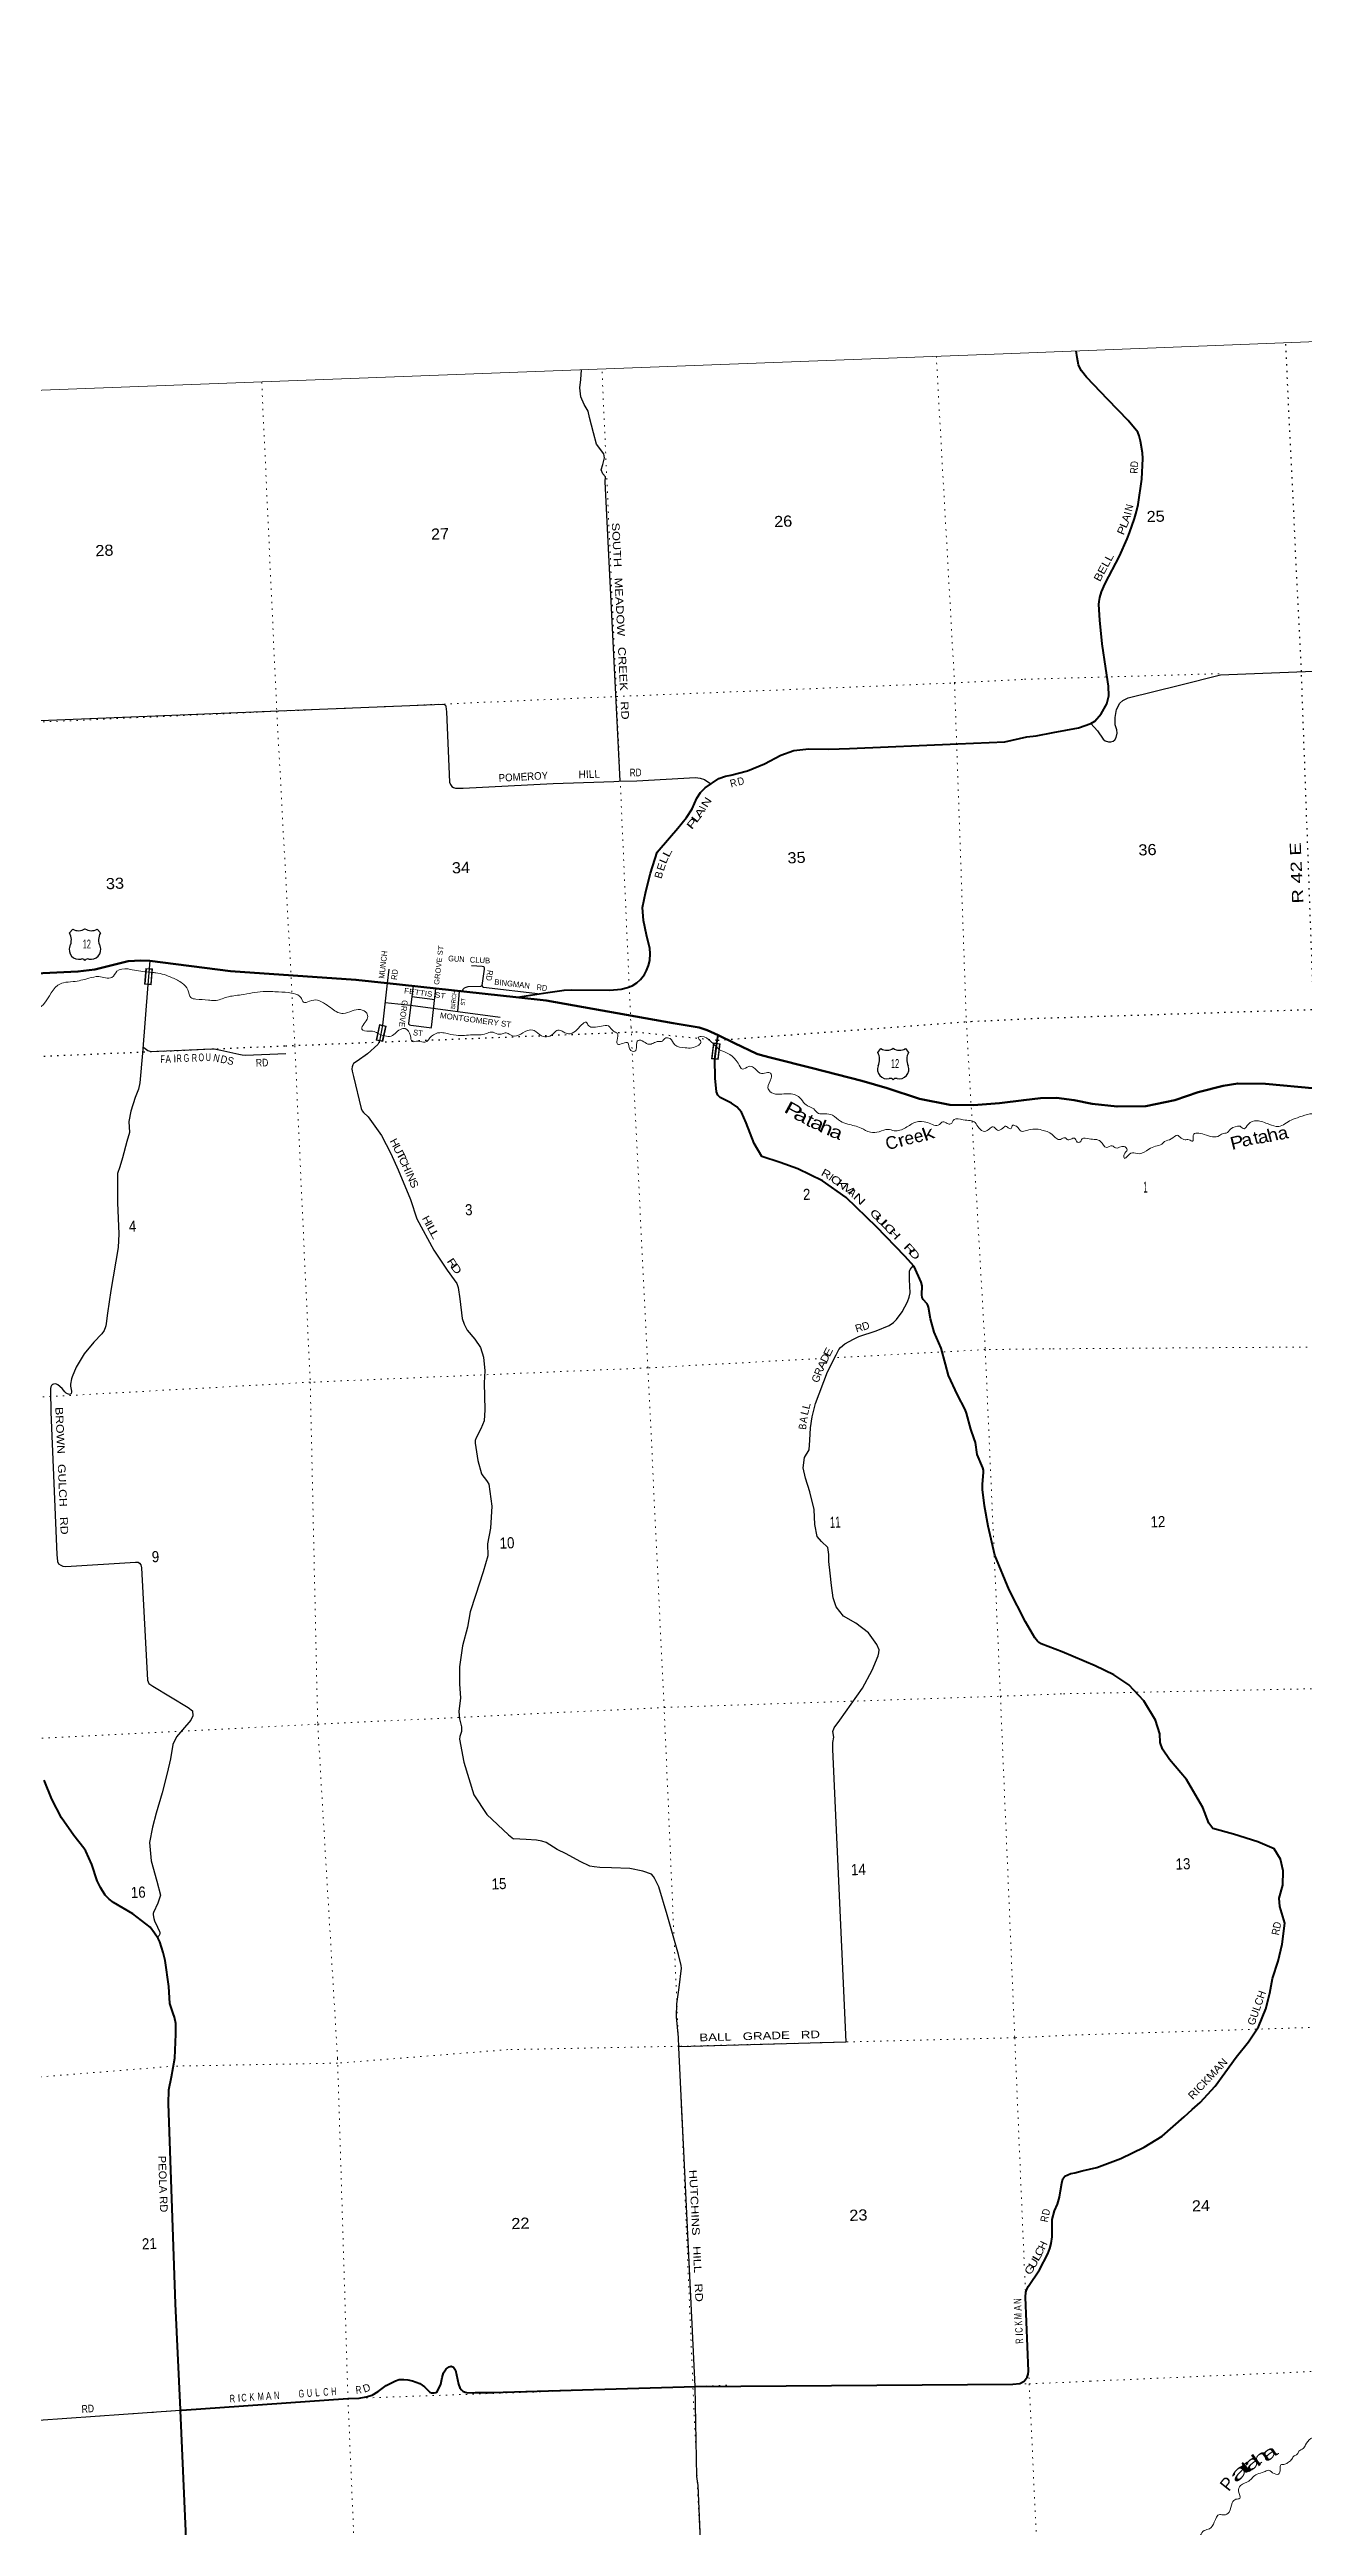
# Model space of a CAD drawing. Header units: feet. Extents: x 757852 to 1040949, y -536576 to -344549.
# Drawn here: x 868934 to 888696, y -383585 to -344549 of the extents above; entities that cross this region are included whole.
import ezdxf
from ezdxf.enums import TextEntityAlignment as Align

# ---------------------------------------------------------------- set-up
doc = ezdxf.new("R2010")
doc.units = ezdxf.units.FT
doc.header["$LTSCALE"] = 70
doc.linetypes.add('DOTTED', pattern=[1.5, 0.3, -1.2])
for name, color, linetype, lineweight in [('16', 7, 'Continuous', 25), ('20', 7, 'Continuous', 70), ('26', 7, 'Continuous', 40), ('29', 7, 'Continuous', 25), ('31', 7, 'Continuous', 13), ('39', 7, 'Continuous', 13), ('4', 7, 'Continuous', 13), ('6', 7, 'DOTTED', 25), ('61', 7, 'Continuous', 13), ('7', 7, 'DOTTED', 13)]:
    doc.layers.add(name, color=color, linetype=linetype, lineweight=lineweight)
for name, color, linetype in [('27', 7, 'Continuous'), ('30', 7, 'Continuous'), ('41', 7, 'Continuous')]:
    doc.layers.add(name, color=color, linetype=linetype)

msp = doc.modelspace()

# ---------------------------------------------------------------- linework, layer by layer
at = {"layer": '16'}
for p, q in [((869249.54, -358470.6), (869300.85, -358411.84)), ((869492.61, -358405.87), (869492.33, -358406.07)), ((869684.7, -358411.75), (869736.09, -358470.6)), ((881986.67, -360354.01), (882037.98, -360295.25)), ((882229.74, -360289.28), (882229.46, -360289.48)), ((882421.83, -360295.16), (882473.22, -360354.01))]:
    msp.add_line(p, q, dxfattribs=at)
for centre, radius, start, end in [((869395.75, -358736.13), 151.42, 159.09177, 283.81923), ((869056.56, -358581.23), 222.05, 332.97043, 29.75871), ((869391.93, -358254.18), 182.07, 239.97227, 303.45418), ((869593.71, -358254.68), 181.52, 236.33975, 300.08743), ((869593.7, -358254.18), 182.07, 236.54582, 236.59441), ((869589.87, -358736.13), 151.42, 256.18077, 20.90823), ((869929.06, -358581.23), 222.05, 150.24129, 207.02957), ((882129.06, -360137.59), 182.07, 239.97227, 303.45418), ((882330.84, -360138.09), 181.52, 236.33975, 300.08743), ((882330.83, -360137.59), 182.07, 236.54582, 236.59441), ((882132.88, -360619.54), 151.42, 159.09177, 283.81923), ((881793.69, -360464.64), 222.05, 332.97043, 29.75871), ((882327, -360619.54), 151.42, 256.18077, 20.90823), ((882666.19, -360464.64), 222.05, 150.24129, 207.02957)]:
    msp.add_arc(centre, radius, start, end, dxfattribs=at)
for centre, major_axis, start_param, end_param in [((869451.09, -358934.95), (-19.56, 51.67), 4.95877769, 6.28318531), ((869534.54, -358934.95), (19.56, 51.67), 0, 1.32637542), ((882188.22, -360818.36), (-19.56, 51.67), 4.95877769, 6.28318531), ((882271.67, -360818.36), (19.56, 51.67), 0, 1.32637542)]:
    msp.add_ellipse(centre, major_axis=major_axis, ratio=0.929097, start_param=start_param, end_param=end_param, dxfattribs=at)
at = {"layer": '20'}
msp.add_line((876285.5, -359485.62), (874256.47, -359262.57), dxfattribs=at)
for points in [[(870515.43, -358911.65), (870507.28, -358910.6), (870372.54, -358907.62), (870175.98, -358917.02), (869919.18, -358980.95), (869646.4, -359047.5), (869382.37, -359079.54), (868826.73, -359104.45), (868488.95, -359117.48)], [(874256.47, -359262.57), (873763.48, -359208.37), (871787.37, -359075.58), (870515.43, -358911.65)], [(879471.21, -360085.2), (879296.71, -360001.56), (879174.86, -359961.77), (878760.18, -359893.06), (876761.67, -359537.96), (876285.5, -359485.62)], [(884553.2, -361076.43), (884287.07, -361106.66), (883905.11, -361155.2), (883494.31, -361184.71), (883122.36, -361178.59), (882644.61, -361083.97), (882134.14, -360920.21), (881737.83, -360800.41), (880956.91, -360604.6), (880309.84, -360441.95), (880168.79, -360405.22), (880080.25, -360374.19), (879728.43, -360208.49), (879471.21, -360085.2)], [(884553.2, -361076.43), (884804.11, -361072.61), (885080.67, -361105.98), (885368.04, -361163.14), (885759.56, -361206.9), (886213.92, -361202.36), (886669.52, -361109.26), (887035.45, -360978.81), (887432.42, -360880.11), (887660.62, -360842.04), (888097.21, -360848.13), (888891.87, -360921.19), (889498.24, -361018.4)]]:
    msp.add_lwpolyline(points, dxfattribs=at)
at = {"layer": '26'}
for points in [[(884335.31, -355383.47), (884484, -355363.12), (884749.88, -355312.33), (885151.74, -355237.06), (885342.77, -355172.57), (885407.93, -355134.27), (885508.93, -355020.37), (885598.5, -354862.58), (885626.73, -354736.94), (885621.93, -354584.19), (885583.02, -354305.79), (885524.56, -353917.36), (885484.63, -353542.42), (885472.91, -353297.35), (885475.9, -353248.58), (885485.44, -353186.49), (885514.08, -353098.13), (885571.11, -352966.26), (885796.8, -352532.49), (885915.06, -352259.92), (885956.21, -352165.23), (886034.4, -351937.53), (886063.05, -351830.07), (886089.04, -351720.36), (886148.8, -351318.08), (886164.76, -350993.65), (886160.9, -350905.86), (886125.97, -350719.27), (886106, -350636), (886083.44, -350581.82), (885930.72, -350393.58), (885610.73, -350065.87), (885277.85, -349712.41), (885199.01, -349612.71), (885172.76, -349567.34), (885151.13, -349519.31), (885127.37, -349403.39), (885112.62, -349298.66)], [(876285.5, -359485.62), (876307.18, -359482.45), (876787.1, -359412.36), (877046.6, -359373.22), (877161.1, -359366.13), (877766.26, -359375.55), (877944.38, -359356.79), (878040.38, -359332.5), (878117.22, -359304.06), (878188.95, -359257.67), (878248.19, -359206.65), (878308.91, -359125.6), (878341.24, -359062.43), (878373.84, -358985.84), (878393.7, -358907.66), (878401.35, -358796.54), (878394.5, -358714.63), (878340.22, -358499.55), (878293.67, -358276.13), (878279.9, -358069.58), (878330.84, -357820.38), (878406.35, -357530.05), (878512.46, -357198.37), (878702.98, -356974.08), (878837.78, -356818.23), (878974.22, -356652.27), (879063.63, -356518.23), (879135.64, -356348.66), (879195.94, -356259.82), (879268.14, -356184.86), (879481.58, -356036.11), (879585.52, -356000.09), (879670.54, -355984.74), (879935.14, -355914.52), (880202.25, -355803.96), (880458.5, -355671.69), (880662.61, -355595.66), (880902.86, -355572.56), (881214.39, -355574.92), (881539.44, -355562.7), (883250.67, -355490.33), (883988.98, -355460.57), (884335.31, -355383.47)], [(884890.83, -369800.07), (884560.09, -369674.83), (884527.57, -369656.14), (884506.79, -369635.35), (884464.11, -369579.93), (884314.02, -369328.24), (884055.98, -368823.27), (883832.63, -368278.81), (883727.1, -367822.39), (883668.76, -367498.89), (883638.99, -367240.67), (883638.15, -367161.25), (883653.2, -366976.77), (883652.7, -366936.71), (883642.31, -366899.29), (883556.16, -366692.93), (883525.93, -366501.14), (883508.7, -366445.42), (883454.75, -366292.65), (883384.62, -366037.51), (883366.69, -365980.32), (883245.59, -365751.67), (883101.5, -365445.47), (883054.6, -365266.3), (882987, -365017.54), (882874.96, -364762.41), (882816.89, -364553.49), (882786.13, -364366.97), (882777.82, -364337.86), (882767.81, -364316.1), (882705.08, -364248.46), (882687.72, -364216.58), (882680.15, -364175.69), (882684.3, -364034.32), (882670.59, -363973.96), (882561.01, -363730.8), (882414.08, -363563.43), (881964.77, -363101.84), (881489.45, -362643.24), (881115.89, -362379.85), (880728.92, -362187.32), (880450.04, -362091.25), (880159.05, -361993.63), (880036.85, -361789.14), (879914.15, -361464.04), (879839.46, -361293.96), (879766, -361213.18), (879679.54, -361155.22), (879503.37, -361065.34), (879464.24, -361029.42), (879447.81, -360976.96), (879423.63, -360760.75), (879419.28, -360459.89), (879449.45, -360210.34), (879468.22, -360112.91), (879471.21, -360085.2)], [(885206.03, -377979.73), (885438.17, -377929.9), (885819.81, -377786.87), (886184.17, -377606.17), (886468.35, -377434.08), (886814.8, -377131.23), (886941.85, -377014.48), (887069.03, -376901.75), (887302.35, -376646.8), (887456.63, -376436.63), (887633.95, -376191.52), (887829.35, -375945.83), (887988.97, -375713.36), (888102.68, -375428.05), (888167.24, -375178.51), (888208.26, -374947.84), (888298.24, -374675.36), (888362.3, -374409.74), (888400.16, -374078.58), (888321.45, -373813.53), (888315.4, -373684.96), (888369.17, -373476.01), (888374.15, -373250.52), (888336.2, -373066.65), (888232.58, -372905), (887975.72, -372794.55), (887593.79, -372672.02), (887269.38, -372587.89), (887202.37, -372503.53), (887112.17, -372256.95), (886850.92, -371814.68), (886583.54, -371497.35), (886471.82, -371333.95), (886436.39, -371230.47), (886430.15, -371095.87), (886364.95, -370876.66), (886180.38, -370570.75), (885945.34, -370322.79), (885709, -370161.38), (885410.94, -370020.07), (884890.83, -369800.07)], [(870996.99, -381755.92), (870996.44, -381743.54), (870917.84, -380075.85), (870818.61, -377214.74), (870807.77, -376925.65), (870813.53, -376704.28), (870856.09, -376499.63), (870907.38, -376206.19), (870927.34, -375827.49), (870927.11, -375660.63), (870904.06, -375560.72), (870882.97, -375501.46), (870832.8, -375342.51), (870814.69, -375073.8), (870755.19, -374665.91), (870725.77, -374539.43), (870671.74, -374369.49), (870646.53, -374320.42), (870589.31, -374235.68), (870518.47, -374140.04), (870245.41, -373931.17), (869941.23, -373749.6), (869871.76, -373698.62), (869812.38, -373635.83), (869738.59, -373514.83), (869687.43, -373411.34), (869603.4, -373153.15), (869507.83, -372942.6), (869476.14, -372895.55), (869316.92, -372693.48), (869121.79, -372419.36), (868969.97, -372121.49), (868852.33, -371824.35)], [(870996.99, -381755.92), (871020.68, -381754.25), (873636.36, -381569.76), (873816.23, -381564.25), (873926.59, -381542.33), (874019.11, -381514.34), (874113.39, -381456.51), (874238.41, -381361.35), (874384.34, -381287.51), (874447.14, -381270.5), (874518.17, -381266.39), (874583.61, -381273.8), (874655.66, -381289.37), (874767.82, -381333.4), (874842.09, -381384.89), (874927.67, -381470.13), (874954.49, -381479.6), (874996.42, -381481.62), (875022.72, -381475.2), (875043.89, -381461.74), (875101.73, -381342.97), (875123.82, -381235.58), (875143.18, -381162.48), (875183.06, -381100.67), (875230.01, -381066.74), (875265.98, -381061.37), (875302.55, -381072.05), (875330.59, -381123.27), (875378.92, -381340.59), (875399.32, -381402.14), (875427.71, -381433.38), (875449.73, -381452.09), (875486.04, -381469.7), (875526.73, -381477.77), (875643.18, -381475.4), (875904.25, -381471.62), (879112.2, -381378.4), (884117.53, -381343.82), (884227.66, -381333.65), (884294.45, -381292.94), (884340.42, -381232.91), (884357.84, -381184.06), (884364.15, -381136.72), (884317.15, -379969.23), (884320.39, -379894.73), (884334.3, -379847.74), (884360.99, -379798.71), (884534.1, -379538.89), (884667.3, -379286.6), (884697.97, -379203.23), (884721.47, -379123.73), (884733.68, -379020.74), (884733, -378841.84), (884737.57, -378749.19), (884772.65, -378613.18), (884818.83, -378504.89), (884852.88, -378395.05), (884867.25, -378295.99), (884886.89, -378176.64), (884904.4, -378107.63), (884917.6, -378084.46), (884937, -378066.2), (885027.87, -378024.58), (885092.58, -378010.73), (885206.03, -377979.73)], [(871510.47, -395133.57), (871517.62, -395108.57), (871517.59, -395107.27), (871438.22, -392454.5), (871434.48, -392408.4), (871233.91, -387112.47), (870996.99, -381755.92)]]:
    msp.add_lwpolyline(points, dxfattribs=at)
at = {"layer": '29'}
for p, q in [((870515.43, -358911.65), (870485.04, -359284.47)), ((874280.47, -359045.06), (874256.47, -359262.57)), ((874642.8, -359475.85), (875005.51, -359519.29)), ((875391.7, -359387.36), (875362.06, -359707.21))]:
    msp.add_line(p, q, dxfattribs=at)
for points in [[(877926.54, -356075.17), (877692.81, -351360.79), (877693.89, -351282.34), (877653.96, -351235.59), (877629.55, -351174.18), (877656.56, -351090.74), (877680.74, -350985.29), (877670.38, -350923.36), (877556.09, -350768.83), (877507.25, -350591.74), (877443.82, -350346.85), (877422, -350247.15), (877359.89, -350144.94), (877307, -350020.27), (877291.69, -349880.12), (877306.87, -349748.87), (877315.82, -349598.12)], [(885342.77, -355172.57), (885448.96, -355287.87), (885541.59, -355419.69), (885571.46, -355443.41), (885621.26, -355459.38), (885657.83, -355459.75), (885699.36, -355448.82), (885724.36, -355425.9), (885741.86, -355393.13), (885759.37, -355324.36), (885754.7, -355271.84), (885730.19, -355193.64), (885727.86, -355075.71), (885748.12, -354952.33), (885802.56, -354850.49), (885849.24, -354806.14), (885933.3, -354765.31), (886741.47, -354564.32), (887385.96, -354402.79), (891131.99, -354256.31)], [(865810.73, -355245.25), (875134.97, -354867.65), (875158.08, -354869.85), (875175.69, -354884.15), (875181.3, -354901.04), (875188.55, -354987.22), (875238.12, -356095.1), (875253.67, -356134.72), (875274.87, -356164.08), (875298.95, -356178.38), (875332.03, -356188.07), (875454.65, -356189.49), (876870.39, -356114.16), (877671.28, -356092.1), (877829.79, -356086.14), (877903.81, -356077.32), (878190.96, -356072.56), (879113.41, -356023.81), (879189.33, -356032.01), (879257.15, -356052.59), (879356.66, -356120.18)], [(875432.77, -359391.88), (875451.18, -359358.63), (875472.88, -359338.45), (875501.93, -359323.79), (875532.11, -359317.34), (875732.78, -359308.85), (875741.74, -359305.86), (875750.2, -359298.25), (875787.53, -359040.83), (875788.51, -359021.1), (875784.53, -359012.14), (875776.57, -359005.17), (875751.34, -359000.41), (875586.51, -358992.23)], [(870485.04, -359284.47), (870397.02, -360364.25), (870356.44, -360836.21), (870333.9, -360931.55), (870284.69, -361066.09), (870216.35, -361279.75), (870184.4, -361445.8), (870192.8, -361616.37), (870151.85, -361756.63), (870083.15, -362014.53), (870042.35, -362158.81), (870006.06, -362262.7), (870003.3, -362725.2), (870027.69, -363214.83), (870015.68, -363430.39), (869898.43, -364108.29), (869849.41, -364461.95), (869829.49, -364627.55), (869824.09, -364662.81), (869817.79, -364679.62), (869794.67, -364736.36), (869761.04, -364788.91), (869633.59, -364922.41), (869477.76, -365107.19), (869354.95, -365314.86), (869292.37, -365467.99), (869281.34, -365498.73), (869264.26, -365584.12), (869264.26, -365611.97), (869282.74, -365693.52), (869283.17, -365709.69), (869275.03, -365730.96), (869264.26, -365742.79), (869250.86, -365744.62), (869216.19, -365735.16), (869197.52, -365724.87), (869174.16, -365703.64), (869132.46, -365650.92), (869065.92, -365591.1), (869044.91, -365582.79), (869023.89, -365579.64), (868998.67, -365582.79), (868983.42, -365588.17), (868967.15, -365601.71), (868956.64, -365625.88), (868950.33, -365652.15), (868948.69, -365679.94), (868955.54, -366023.47), (869051.81, -368269.5), (869057.88, -368377.83), (869075.48, -368412.72), (869112.3, -368436.1), (869145.25, -368450.62), (869189.45, -368457.32), (870287.88, -368385.88), (870329.41, -368388.79), (870354.84, -368403.46), (870373.27, -368430.68), (870381.63, -368474.83), (870478.19, -370246.4), (870500.29, -370299.85), (870564.22, -370343.68), (871119.22, -370676.65), (871185.61, -370732.46), (871194.56, -370810.53), (871161.01, -370880.14), (871029.91, -371027.81), (870937.74, -371141.85), (870879.9, -371260.63), (870840.1, -371485.28), (870788.41, -371714.4), (870707.56, -372023.02), (870615.19, -372346.15), (870555.1, -372565.53), (870507.87, -372806.55), (870538.7, -373092.88), (870623.05, -373413.38), (870685.73, -373638.2), (870640.09, -373760.54), (870575.28, -373907.73), (870570.05, -373924.17), (870569.56, -373942.9), (870571.49, -373979.39), (870577.97, -374005.56), (870588.27, -374039.93), (870636.18, -374138.65), (870667.28, -374209.16), (870670.16, -374218.77), (870671.36, -374238.7), (870668.48, -374258.86), (870661.21, -374270.39), (870631.67, -374302.25)], [(874256.47, -359262.57), (874183.26, -359926.09), (874137.17, -360175.18)], [(874662.72, -359307.22), (874592.69, -359900.1), (874593.45, -359909.24), (874601.41, -359916.21), (874606.39, -359919.19), (874626.18, -359926.57), (874915.84, -359964), (874947.62, -359964.63), (874955.65, -359952.05), (874961.14, -359913.64), (875024.55, -359347)], [(875750.2, -359298.25), (875751.69, -359308.85), (875759.65, -359317.81), (875773.58, -359324.78), (876673.67, -359428.93)], [(874222.64, -359569.17), (874624.3, -359608.76), (876034.46, -359796.94)], [(870405.11, -360265.04), (870441.66, -360294.19), (870485.91, -360323.41), (870516.13, -360336.7), (870536.65, -360338.34), (871494.85, -360297.22), (871527.72, -360299.52), (871556.58, -360303.5), (871634.68, -360320.33), (871915.23, -360384.6), (871968.52, -360392.12), (872024.28, -360395.18), (872658.12, -360371.14)], [(874137.17, -360175.18), (874110.38, -360227.23), (873943.95, -360377.68), (873781.4, -360490.34), (873726.92, -360529.14), (873714.19, -360548.59), (873704.53, -360583.7), (873696.58, -360614.62), (873701.43, -360651.47), (873726.92, -360735.57), (873846.7, -361237.63), (873859.46, -361277.14), (873882.19, -361302.78), (873956.98, -361368.32), (874165.06, -361666.08), (874312.34, -361950.05), (874426.38, -362205.1), (874624.73, -362672.1), (874724.53, -362975.95), (874990.22, -363470.57), (875198.9, -363784.39), (875313.12, -363936.91), (875352.88, -363998.76), (875376.05, -364061.2), (875402.74, -364237.11), (875438.49, -364547.39), (875468.43, -364639.27), (875513.71, -364731.53), (875637.66, -364875.64), (875724.97, -365007.05), (875774.75, -365155.96), (875794.92, -365372.33), (875781.86, -365559.79), (875795.96, -365989.49), (875784.37, -366162.82), (875730.78, -366287.47), (875659.8, -366430.86), (875644.52, -366469.45), (875640.82, -366514), (875683.08, -366783.82), (875741.37, -366994.4), (875761.18, -367029.62), (875806.66, -367078.73), (875833.81, -367114.36), (875855.89, -367159.3), (875903.1, -367507.34), (875883.79, -367849.84), (875834.79, -368096.95), (875842.02, -368289.68), (875769.08, -368541.71), (875646.42, -368914.23), (875563.53, -369168.64), (875520.47, -369413.52), (875441.01, -369706.01), (875395.17, -370037.44), (875395.45, -370312.86), (875413.54, -370527.29), (875387.41, -370741.38), (875397.79, -370857.59), (875424.68, -370985.25), (875424.41, -371055.37), (875399.1, -371134.6), (875395.71, -371177.32), (875461.58, -371540.74), (875621.53, -372055.43), (875825.97, -372363.38), (876165.6, -372686.35), (876247.66, -372746.78)], [(878849.46, -376018.61), (881487.91, -375946.2), (881278.97, -371338.15), (881276.99, -371231.67), (881295.82, -371144.51), (881278.39, -371054.7), (881300.36, -370997.58), (881390.3, -370877.6), (881745.06, -370371.71), (881899.36, -370092.5), (881994.38, -369864.44), (882005.85, -369817.3), (882008.4, -369771.42), (881974.59, -369687.58), (881843.12, -369503.55), (881640.38, -369348.33), (881447.48, -369240.98), (881331.41, -369092.55), (881281.92, -368951.68), (881256.56, -368757.62), (881239.23, -368563.26), (881216.1, -368375.15), (881216.12, -368268.6), (881201.88, -368156.55), (881097.79, -368059.94), (881034.58, -367981.9), (880995.33, -367792.39), (880982.51, -367557.65), (880917.8, -367278.63), (880849.47, -367064.07), (880809.27, -366902.74), (880831.26, -366739.07), (880905.15, -366619.69), (880917.41, -366464.42), (880926.31, -366273.1), (880951.94, -366099.24), (881004.23, -365886.18), (881194.46, -365386.48), (881329.07, -365118.06), (881371.77, -365035.7), (881399.68, -365003.78), (881469.37, -364947.93), (881603.02, -364872.12), (881690.03, -364831.07), (881964.07, -364744.38), (882167.87, -364660.32), (882236.96, -364608.81), (882280.82, -364564.93), (882372.73, -364443.54), (882456.25, -364285.66), (882484.16, -364209.86), (882496.18, -364145.37), (882486.12, -363930.64), (882489.25, -363799.84), (882499.35, -363774.43), (882546.43, -363717.28)], [(879318.09, -386743.45), (879156.1, -382939.62), (879136.71, -382797.61), (879110.62, -381381.56), (878849.46, -376037.55), (878844.73, -375881.34), (878816.82, -375552.04), (878817.91, -375348.04), (878857.77, -375090.12), (878892.56, -374785.24), (878891.09, -374746.55), (878846.31, -374569.85), (878666.24, -373947.36), (878539.37, -373503.45), (878476.26, -373380.38), (878455.28, -373343.37), (878419.13, -373305.28), (878286.68, -373255.98), (878078.13, -373213.56), (877788.44, -373204.34), (877607.41, -373199.08), (877518.72, -373190.4), (877451.86, -373176.79), (877296.43, -373104.22), (877076.92, -372983.81), (876933.68, -372914.81), (876762.85, -372806.64), (876693.33, -372784.3), (876606.7, -372768.28), (876447.58, -372758.18), (876247.66, -372746.78)], [(870992.9, -381756.9), (868762.57, -381913.41), (868258.68, -381950.01), (866025.87, -381971.54), (865826.68, -381968.24), (865753.22, -381953.73), (865677, -381918.72), (865621.79, -381878.25), (863804.27, -380187.46), (863646.71, -380004.4), (863556.11, -379838.94), (863525.46, -379745.16), (863506.51, -379638.21), (863505.24, -379446.81), (863513.55, -379323.67)]]:
    msp.add_lwpolyline(points, dxfattribs=at)
at = {"layer": '31'}
for p, q in [((874082.55, -360160.8), (874135.47, -359916.47)), ((874185.17, -360183.03), (874082.55, -360160.8)), ((874135.47, -359916.47), (874238.09, -359938.7)), ((874238.09, -359938.7), (874185.17, -360183.03))]:
    msp.add_line(p, q, dxfattribs=at)
for points in [[(870431.88, -359278.9), (870453.14, -359029.81), (870557.76, -359038.74), (870536.5, -359287.84)], [(870440.53, -359271.6), (870460.43, -359038.46), (870549.1, -359046.03), (870529.2, -359279.18)], [(874179.04, -360173.51), (874092.05, -360154.67), (874141.59, -359925.97), (874228.57, -359944.81)]]:
    msp.add_lwpolyline(points, close=True, dxfattribs=at)
at = {"layer": '39'}
for points in [[(864228.8, -359866.1), (864434.11, -359727.29), (864543.28, -359597.18), (864639.79, -359545.3), (864715.11, -359624.9), (864742.09, -359648.01), (864778.86, -359610.44), (864820.02, -359582.76), (864857.49, -359617.54), (864894.13, -359630.23), (864987.96, -359560.36), (865189.84, -359478.39), (865613.63, -359420.24), (865858.57, -359415.05), (865892.98, -359421.8), (865957.37, -359477.68), (866115.6, -359517.97), (866362.48, -359510.7), (866641.98, -359516.28), (866913.45, -359522.16), (867360.02, -359535.53), (867511.11, -359545.93), (867589.84, -359609.32), (867637.3, -359695.99), (867675.59, -359752.85), (867822.67, -359763.41), (867903.96, -359734.22), (867952.87, -359752.48), (867987.63, -359714.99), (868045.26, -359644.47), (868169.59, -359637.78), (868218.72, -359662.07), (868285.69, -359679.66), (868413.23, -359705.02), (868531.01, -359684.51), (868589.47, -359636.07), (868691.42, -359622.19), (868729.12, -359662.99), (868782.69, -359644.89), (869065, -359296.53), (869151.93, -359257.08), (869305.98, -359239.22), (869553.13, -359185.7), (869708.88, -359159.74), (869818.13, -359179.76), (869918.31, -359171.98), (869997.03, -359074.53), (870173.42, -359039.2)], [(870173.42, -359039.2), (870437.44, -359083.85), (870554.23, -359093.8)], [(870554.23, -359093.8), (870608.5, -359099.51), (870868.88, -359176.45), (871024.83, -359263.07), (871115.17, -359368.23), (871161.98, -359491.12), (871239.2, -359514.35), (871438.67, -359528.97), (871535.43, -359537.4), (871728.33, -359483.9), (871956.02, -359447.2), (872299.63, -359394.08), (872545.02, -359400.93), (872746.64, -359419.49), (872873, -359467.01), (872913.08, -359517.78), (872934.8, -359561.19), (873032.75, -359547.45), (873158.7, -359530.66), (873281.58, -359592.38), (873388.85, -359666.76), (873475.38, -359723.81), (873562.48, -359742.65), (873701.51, -359699.23), (873833.41, -359680.2), (873933.98, -359736.73), (873946.73, -359808.63), (873891.93, -359901.16), (873854.96, -359986.98), (873970.68, -360018.82), (874073.69, -360033.04), (874105.23, -360052.07)], [(874105.23, -360052.07), (874317.18, -360096.26), (874487.89, -359982.85), (874537.73, -359978.86), (874621.45, -360090.56), (874647.85, -360180.33), (874742.15, -360176.79), (874851.25, -360192.79), (874956.22, -360098.38), (875084.76, -360043.29), (875179.51, -360051.79), (875341.46, -360083.9), (875604.46, -360078.03), (875816.7, -360057.99), (875900.14, -360032.74), (875999.81, -360065.18), (876068.03, -360062.61), (876129.63, -360044.22), (876197.27, -360079.87), (876324.06, -360085.16), (876465.82, -360007.45), (876574.47, -360011.41), (876687.98, -360091.58), (876795.01, -360105.65), (876889.21, -360045.82), (876943.89, -360003.56), (877039.47, -360034.14), (877110.83, -360061.61), (877223.69, -360017.16), (877320.48, -359919.03), (877389.35, -359880.26), (877431.66, -359936.97), (877508.73, -359956.19), (877630.68, -359939.54), (877741.11, -359937.4), (877824.61, -360020.71), (877880.06, -360052.8), (877878.11, -360161.44), (877884.53, -360225.53), (877968.42, -360212.32), (878052.62, -360207.15), (878078.38, -360304.69), (878159.92, -360335.8), (878185.15, -360258.46), (878209.78, -360165.05), (878300.97, -360185.75), (878380.88, -360226.98), (878450.5, -360208.27), (878531.87, -360181.09), (878591.99, -360176.82), (878630.61, -360135.16), (878713.03, -360136.08), (878787.02, -360233.82), (878951.57, -360281.92), (879058.14, -360283.94), (879164.91, -360237.71), (879201.23, -360188.1), (879156.38, -360117.41), (879202.89, -360104.49), (879351.49, -360176.42), (879489.39, -360311.77)], [(879489.39, -360311.77), (879786.47, -360523.95), (879856.23, -360615.82), (879953.19, -360575.98), (880028.11, -360591.26), (880135.98, -360681.7), (880228.2, -360676.22), (880298.73, -360681.61), (880307.69, -360759.68), (880257.15, -360912.36), (880293.59, -360973.31), (880543.98, -361006.12), (880736.55, -361051.15), (880818.34, -361142.57), (880851.8, -361177.5), (880978.91, -361245.09), (881053.85, -361314.65), (881150.54, -361321.07), (881273.99, -361344.57), (881398.14, -361440.43), (881514.32, -361484.31), (881723.62, -361546.81), (881870.72, -361611.64), (882009.09, -361604.43), (882150.35, -361566.95), (882243.63, -361589.58), (882426.64, -361540.48), (882586.16, -361454.07), (882769.27, -361461.26), (882959.31, -361492.31), (882982.56, -361469.33), (883011.91, -361448.12), (883083.26, -361475.59), (883135.66, -361479.65), (883191.43, -361413.22), (883334.2, -361415.9), (883522.76, -361461.08), (883580.09, -361543.36), (883672.57, -361598.19), (883745.53, -361561.27), (883804.52, -361526.89), (883874.84, -361580.53), (883957.99, -361547.25), (884005.01, -361515.33), (884060.69, -361553.44), (884090.79, -361552.31), (884105.34, -361511.56), (884171.93, -361519.11), (884249.18, -361596.62), (884335.16, -361585.35), (884572.25, -361579.49), (884573.55, -361580.03)], [(893728.15, -370451.03), (893737.3, -370358.19), (893736.16, -370257.63), (893679.25, -370110.58), (893609.92, -370016.24), (893488.46, -369798.83), (893438.83, -369627.4), (893556.88, -369352.01), (893582.78, -369152), (893454.93, -369051.49), (893323.82, -368910.85), (893248.19, -368679.9), (893199.63, -368542.64), (893100.5, -368523.69), (893008.32, -368470.32), (892973.02, -368370.86), (892971.63, -368326.64), (892944.88, -368307.38), (892908.77, -368246.17), (892866.38, -368177.12), (892765.67, -368107.93), (892705.94, -367999.19), (892727.65, -367922.04), (892787.91, -367855.73), (892757.94, -367733.97), (892752.79, -367697.92), (892667.49, -367479.35), (892509.19, -367305.38), (892307.86, -367042.25), (892269.61, -366977.09), (892297.6, -366907.79), (892285.03, -366827.72), (892320.93, -366754.14), (892315.08, -366695.98), (892252.42, -366685.92), (892268.55, -366623.03), (892256.91, -366508.73), (892179.5, -366477.02), (892129.51, -366422.29), (892067.8, -366442.38), (892026.05, -366457.8), (892044.12, -366392.84), (892046.91, -366161.39), (891990.99, -365917.73), (891921.71, -365761.02), (891785.34, -365709.07), (891625.91, -365563.3), (891472.51, -365417.33), (891476.2, -365342.78), (891526.09, -365202.35), (891526, -365071.58), (891539.6, -364928.3), (891331.3, -364635.22), (891210.91, -364451.99), (891211.21, -364333.28), (891259.48, -364269.36), (891349.62, -364194.03), (891325.05, -364051.98), (891237.81, -363899.87), (891249.85, -363770.72), (891185.99, -363722.48), (891108.65, -363757.15), (891064.01, -363744.5), (891040.95, -363650.68), (890968.85, -363532.29), (890888.46, -363341.73), (890814.86, -363239.47), (890846.87, -363170.04), (890934.7, -363149.11), (890946.93, -363090.38), (891002.73, -363010.12), (890920.84, -362900.09), (890905.06, -362781.89), (890852.5, -362709.14), (890879.86, -362619.74), (890918.76, -362513.87), (890852.58, -362455.64), (890759.79, -362446.55), (890709.1, -362305.34), (890643.42, -362263.18), (890388.58, -362217.05), (890209.99, -362037.69), (890079.5, -361852.77), (890025.29, -361727.76), (889779.04, -361635.08), (889505.34, -361436.64), (889395.45, -361331.53), (889218.78, -361341.23), (888797.95, -361324.57), (888634.53, -361372.07), (888501.32, -361420.61), (888305.33, -361519.45), (888151.44, -361486.17), (887960.7, -361431.94), (887827.61, -361484.5), (887761.51, -361557.04), (887697.84, -361514.82)], [(887697.84, -361514.82), (887548.49, -361561.87), (887476.11, -361626.56), (887435.99, -361629.86), (887370.77, -361666.16), (887130.87, -361647.71), (886958.41, -361663.31), (886949.2, -361754.14), (886892.19, -361731.83), (886829.78, -361729.81), (886752.18, -361692.07), (886712.99, -361661.13), (886612.24, -361718.69), (886506.9, -361758.29), (886465.97, -361799.84), (886366.46, -361833.22), (886261.37, -361880.85), (886104.68, -361950.27), (885999.64, -361935.53), (885915.08, -361996.59), (885877.73, -362023.95), (885867.74, -361961.9), (885917.77, -361889.88), (885869.79, -361835.09), (885733.81, -361859.57), (885682.44, -361825.01), (885590.79, -361852.1), (885499.36, -361758.46), (885321.11, -361717.91), (885208.48, -361717.51), (885173.83, -361766.91), (885129.57, -361766.32), (885089.44, -361705.24), (885029.68, -361723.25), (884971.41, -361725.12), (884936.38, -361698.08), (884866.88, -361726.47), (884735.71, -361648.2), (884573.49, -361580.01)], [(888155.3, -388948.2), (888120.2, -388919.15), (888103.37, -388895.54), (888088.79, -388815.54), (888042.38, -388746.61), (887898.67, -388717.03), (887749.63, -388774.12), (887713.92, -388853.73), (887682.92, -388890.94), (887653.8, -388988.45), (887658.9, -389086.87), (887726.47, -389189.31), (887809.54, -389208.78), (887892.03, -389145.77), (887986.38, -389076.35), (888076.96, -389015.09), (888151.35, -388950.34), (888256.94, -388918.78), (888471.4, -388895.79), (888578.39, -388908.45), (888745.58, -388917.17), (889645.73, -388763.52), (890125.58, -388418.15), (890500.93, -387883.01), (890670.55, -387392.7), (890714.27, -387184.07), (890710.35, -386995.08), (890763.95, -386908.86), (890874.08, -386637.74), (890928.82, -386203.43), (891083.17, -385675.38), (891143.41, -385096.04), (891233.72, -384897.98), (891324.1, -384766.32), (891384.1, -384627.59), (891554.89, -384430.97), (891747.59, -384163.24), (891914.68, -383962.09), (892066.33, -383746.6), (892137.12, -383567.28), (892298.77, -383463.5), (892337.05, -383401.92), (892572.33, -383209.27), (892749.95, -382909.83), (892797.21, -382813.75), (892903.18, -382794.25), (892952.45, -382698.11), (893023.7, -382661.62), (893088.68, -382617.29), (893227.71, -382433.76), (893324.36, -382245.56), (893328.73, -382064.36), (893420.75, -381984.95), (893724.27, -381788.09), (893993.39, -381584.3), (894262.43, -381314.11), (894527.52, -381110.44), (894783.95, -380886.94), (894987.84, -380719.44), (895056.38, -380596.52), (895164.97, -380468.3), (895365.47, -380321.02), (895476.07, -380192.74), (895608.84, -380065.75), (895832.25, -379879.51), (896020, -379710.52), (896267.2, -379513.46), (896486.48, -379387.72), (896981.6, -379080.09), (897124.03, -378940.72), (897291.68, -378707.99), (897450.24, -378570.12), (897553.77, -378536.61), (897677.24, -378434.06), (897833.34, -378153.42), (898149.11, -377642.32), (898373.2, -377413.82), (898552.74, -377303.43), (898694.31, -377264.68), (898866, -377160.59), (898980.55, -376965.78), (899054.81, -376897), (899129.61, -376717.55), (899203.35, -376503.94), (899348.29, -376380.58), (899476.09, -376223.57), (899572.8, -376037.38), (899708.26, -375868.06), (899794.37, -375728.49), (899867.82, -375697.96), (899985.36, -375726.37), (900082.08, -375604.57), (900172.72, -375480.94), (900270.89, -375340.98), (900417.84, -375217.56), (900641.76, -375047.41), (900812.62, -374852.8)], [(885470.94, -384859.55), (885545.53, -384805.07), (885581.6, -384673.14), (885669.6, -384529.48), (885750.65, -384484.63), (885785.37, -384501.62), (885829.44, -384496.18), (885918.84, -384461.12), (885986.4, -384499.18), (886153.83, -384451.56), (886323.13, -384335.47), (886537.5, -384117.33), (886682.66, -384128.76), (886753.66, -384084.23), (886761.43, -384011.56), (886798.72, -383982.19), (886915.48, -383922.11), (887068.32, -383730.1), (887132.16, -383649.58), (887213.71, -383620.81), (887290.85, -383515.72), (887375.59, -383396.31), (887442.2, -383404.23), (887523.18, -383357.37), (887574.89, -383210.85), (887631.51, -383156.73), (887695.42, -383142.6), (887671.8, -383030.7), (887705.18, -382941.1), (887835.69, -382870.52), (887894.2, -382812.3), (887966.95, -382759.67), (888074.49, -382726.04), (888137.96, -382697.85), (888209.6, -382737.79), (888300.83, -382761.02), (888330.39, -382677.58), (888340.42, -382612.88), (888402.51, -382604.85), (888459.76, -382570.82), (888514.57, -382522.79), (888547.14, -382471.44), (888598.68, -382447.66), (888625.29, -382398.52), (888690.33, -382356.19), (888728.8, -382300.63), (888812.1, -382199.38), (888899.42, -382162.37), (888974.63, -382123.74), (889035.64, -382017.16), (889042.65, -381920.37), (889130.79, -381845.11), (889188.98, -381841.23), (889232.6, -381757.34), (889300.53, -381743.08), (889324.95, -381687.98), (889322.36, -381605.58), (889348.97, -381556.44), (889449.85, -381502.9), (889511.44, -381478.79), (889519.08, -381402.09), (889550.77, -381322.61), (889600.8, -381250.59), (889578.69, -381186.92), (889627.78, -381149.13), (889697.09, -381114.71), (889745.23, -381046.77), (889791.68, -380988.95), (889789.15, -380908.55), (889842.25, -380806.26), (889896.11, -380792.45), (889921.3, -380825.85), (889991.74, -380827.61), (890059.53, -380744.96), (890170.84, -380703.15), (890270.34, -380669.78), (890284.64, -380612.99), (890264.54, -380549.25), (890377.11, -380547.65), (890484.03, -380558.3), (890539.52, -380467.99), (890541.31, -380333.14), (890550.03, -380290.61), (890636.61, -380293.86), (890729.96, -380256.66), (890788.95, -380085.77), (890829.17, -379957.73), (890906.51, -379923.06), (890946.87, -379863.42), (890969.84, -379826.46), (891062.94, -379781.22), (891098.72, -379703.62), (891066.88, -379650.33), (891113.5, -379534.15), (891160.33, -379488.39), (891276.22, -379464.54), (891320.1, -379388.7)]]:
    msp.add_spline(points, degree=3, dxfattribs=at)
at = {"layer": '4'}
for points in [[(757851.71, -353854.74), (789416.66, -352790.58), (820980.12, -351683.01), (852542.04, -350532.02), (884102.33, -349337.62), (915660.96, -348099.8), (947217.84, -346818.58), (978772.94, -345493.96), (1000559.5, -344549.37)], [(1039242.56, -525836.22), (1018370.82, -526769.91), (986566.33, -528148.83), (954759.98, -529484.01), (922951.82, -530775.43), (891141.91, -532023.1), (859330.32, -533227.02), (827517.11, -534387.17), (795702.32, -535503.56), (763886.04, -536576.2), (757851.71, -353854.74), (789416.66, -352790.58), (820980.12, -351683.01), (852542.04, -350532.02), (884102.33, -349337.62), (915660.96, -348099.8), (947217.84, -346818.58), (978772.94, -345493.96), (1000559.5, -344549.37)]]:
    msp.add_lwpolyline(points, dxfattribs=at)
at = {"layer": '6'}
for points in [[(888938.39, -361711.05), (888856.81, -359676.96), (888663.4, -354351.69), (888415.54, -349171)], [(884505.46, -359815.74), (888856.81, -359676.96), (894145.34, -359531.23), (899484.78, -359277.23), (904823.15, -359053.45), (910149.09, -358817.99), (915500.45, -358559.59), (916077.18, -358528.65)], [(879467.46, -360162), (883456.9, -359865.28), (884505.46, -359815.74)], [(867291.45, -360478.6), (867375.18, -360475.83), (872651.21, -360250.58), (878172.59, -360030.53), (879467.46, -360162)]]:
    msp.add_lwpolyline(points, dxfattribs=at)
at = {"layer": '61'}
for points in [[(879472.91, -360465.18), (879368.59, -360453.24), (879397.03, -360204.85), (879501.34, -360216.82)], [(879465.87, -360456.32), (879377.44, -360446.2), (879404.07, -360213.7), (879492.48, -360223.85)]]:
    msp.add_lwpolyline(points, close=True, dxfattribs=at)
at = {"layer": '7'}
for p, q in [((877867.23, -354684.4), (877640.19, -349585.71)), ((884300.28, -354474.4), (887394.7, -354385.37)), ((872527.77, -354978.6), (867142.99, -355223.07)), ((884303.45, -379642.67), (884314.5, -379906.32)), ((873817.54, -381562.59), (879624.3, -381359.23)), ((873817.54, -381562.59), (868200.44, -381950.4))]:
    msp.add_line(p, q, dxfattribs=at)
for points in [[(882909.18, -349383.57), (883196.63, -354531.39), (883382.55, -359865.28), (883680.97, -365037.69), (883919.96, -370501.05), (884145.84, -375882.47), (884296.5, -379476.73)], [(872278.25, -349790.19), (872515.86, -354979.12), (872799.91, -360250.58), (873042.89, -365552.17), (873160.57, -370941.69), (873473.37, -376209.31), (873637.38, -381568.9), (873865.79, -386964.3), (874077.02, -392330.19), (874108.92, -395479.73)], [(872527.77, -354978.6), (877869.95, -354745.69), (883196.63, -354531.39), (884300.28, -354474.4)], [(878850.55, -376021.97), (878620.02, -370678.16), (878365.1, -365325.97), (878098.24, -359956.18), (877870.16, -354750.45)], [(916297.62, -364051.48), (915866.61, -364070.44), (910332.55, -364338.73), (905136.25, -364539.85), (899706.46, -364734.38), (894307.68, -364891.7), (889070.12, -364995.56), (884706.86, -365025.82)], [(881023.06, -365181.83), (878365.1, -365325.97), (873042.89, -365552.17), (867578.77, -365852.06), (862221.94, -365958.94), (856863.64, -366240.78), (853130.06, -366357.71)], [(884706.86, -365025.82), (883680.97, -365037.69), (881282.53, -365167.76)], [(884916.34, -370462.14), (889347.6, -370372.44), (894679.77, -370268.8), (900001.28, -370150.95), (902540.99, -370009.66)], [(857169.93, -371578.96), (862371.39, -371338.43), (867763.76, -371214.92), (873160.57, -370941.69), (878620.02, -370678.16), (883919.96, -370501.05), (884916.34, -370462.14)], [(900572.66, -375402.68), (900192.93, -375419.94), (894948.72, -375568.27), (889631.42, -375694.81), (885123.52, -375838.48)], [(885123.52, -375838.48), (884145.84, -375882.47), (878885.42, -376016.3)], [(878865.46, -376016.82), (878850.34, -376017.2), (876155.84, -376070.24), (873473.37, -376283.66), (870901.19, -376330.09), (868006.49, -376563.55), (863144.86, -376657.3)], [(878850.55, -376021.97), (879075.13, -381404.21), (879318.82, -386744.27)], [(885333.8, -381295.73), (889779.14, -381102.02), (895230.9, -380902.76), (900604.7, -380854.68)], [(879580.17, -381373.51), (884374.51, -381338.18), (885333.8, -381295.73)], [(884365.95, -381134.1), (884374.51, -381338.18), (884621.53, -386640.4), (884887.06, -391953.99), (884904.65, -393188.31)]]:
    msp.add_lwpolyline(points, dxfattribs=at)

# ---------------------------------------------------------------- texts
at = {"layer": '16', "width": 0.6}
for p in [(869522.51, -358716.38), (882259.64, -360599.79)]:
    msp.add_text('12', height=140, dxfattribs=at).set_placement(p, align=Align.CENTER)
at = {"layer": '27'}
for s, height, rotation, width, p in [('RD', 120, 87.184, 0.85, (886082.82, -351234.66)), ('BELL', 120, 61.613, 1.2, (885487.83, -352946)), ('GROVE ST', 81.81, 83.264, 1.1, (875072.16, -359293.77)), ('MUNCH', 90, 83.704, 0.95, (874211.47, -359195.48)), ('RD', 90, 83.704, 0.85, (874406.84, -359215.43)), ('GUN', 90, 357.159, 0.85, (875214.58, -358917.71)), ('RD', 90, 261.749, 0.9, (875836.07, -359051.49)), ('FETTIS ST', 81.8, 352.399, 1.2, (874517.5, -359420)), ('BIRCH', 67.6, 84.706, 0.95, (875324.49, -359672.19)), ('RD', 90, 353.4, 0.85, (876605.47, -359368.61)), ('GROVE', 90, 263.264, 0.95, (874491.13, -359525.52)), ('MONTGOMERY ST', 90, 352.399, 1.05, (875082.66, -359812.74)), ('RD', 120, 79.504, 0.9, (888309.27, -374273.53)), ('RICKMAN', 120, 46.545, 1.1, (886950.98, -376865.2))]:
    msp.add_text(s, height=height, rotation=rotation, dxfattribs=dict(at, width=width)).set_placement(p)
for s, rotation, width, p in [('P', 66.511, 1.2, (885885.67, -352151.95)), ('L', 67.048, 1.3, (885925.33, -352050.41)), ('A', 71.048, 1.1, (885957.87, -351954.24)), ('N', 75.072, 0.9, (886004.95, -351785.79)), ('N', 57.17, 1.3, (879336.98, -356443.61)), ('R', 14.861, 0.9, (879726.86, -356166.45)), ('D', 14.861, 0.9, (879843.63, -356137.34)), ('P', 50.575, 1.65, (879108.3, -356785.17)), ('L', 52.062, 1.8, (879175.35, -356687.99)), ('A', 57.22, 1.45, (879231.98, -356607.84)), ('E', 72.26, 1.05, (878631.48, -357449.89)), ('L', 67.238, 1.3, (878670.96, -357338.97)), ('L', 62.653, 1.45, (878723.53, -357233.57)), ('R', 330.548, 1.25, (881145.79, -362319.28)), ('C', 324.813, 1.35, (881292.75, -362417.45)), ('K', 323.813, 1.45, (881384.16, -362484.61)), ('M', 320.813, 1.4, (881485.83, -362550.09)), ('N', 316.026, 1.65, (881657.53, -362709)), ('G', 316.026, 1.55, (881917.97, -362959.42)), ('U', 316.026, 1.65, (881994.37, -363038.74)), ('L', 314.228, 2.05, (882076.25, -363114.39)), ('C', 314.228, 1.65, (882136.05, -363180.45)), ('H', 314.228, 1.6, (882209.78, -363256.45)), ('R', 314.228, 1.65, (882450.94, -363494.27)), ('D', 311.279, 1.55, (882518.94, -363572.84)), ('PEOLA RD', 271.986, 1.1, (870662.33, -378190.47)), ('D', 78.678, 0.85, (884696.9, -378641.24)), ('R', 78.984, 0.85, (884673.45, -378747.57)), ('U', 58.856, 1.25, (884491.46, -379467.06)), ('L', 59.168, 1.55, (884548.49, -379358.92)), ('C', 63.072, 1.15, (884587.7, -379278.88)), ('H', 64.979, 1.05, (884640.81, -379177.66)), ('G', 56.325, 1.25, (884430.33, -379568.39)), ('N', 91.987, 0.7, (884249.99, -380032.62)), ('A', 92.305, 0.8, (884253.34, -380141.16)), ('M', 92.305, 0.7, (884254.16, -380269.08)), ('K', 92.305, 0.7, (884263.91, -380379.32)), ('C', 92.305, 0.7, (884268.98, -380488.34)), ('R', 92.305, 0.7, (884279.16, -380660.77)), ('R', 8.027, 0.8, (873813.33, -381489.31)), ('R', 4.034, 0.7, (871819.22, -381629.01)), ('C', 4.034, 0.7, (872003.06, -381614.79)), ('K', 4.034, 0.7, (872128.5, -381605.94)), ('M', 4.034, 0.7, (872267.61, -381596.13)), ('A', 4.034, 0.8, (872391.16, -381587.41)), ('N', 4.034, 0.7, (872518.02, -381578.47)), ('G', 4.034, 0.65, (872906.12, -381551.1)), ('U', 4.034, 0.7, (873035.33, -381541.98)), ('L', 4.034, 0.85, (873160.3, -381533.17)), ('C', 4.034, 0.7, (873292.34, -381523.86)), ('H', 4.034, 0.65, (873417.78, -381515.01))]:
    msp.add_text(s, height=120, rotation=rotation, dxfattribs=dict(at, width=width)).set_placement(p, align=Align.CENTER)
for s, rotation, p in [('I', 75.072, (885981.92, -351873.41)), ('I', 62.95, (879278.06, -356528.34)), ('B', 73.466, (878593.17, -357574.04)), ('I', 324.813, (881218.95, -362370.6)), ('A', 316.026, (881545.55, -362605.18)), ('I', 92.305, (884273.89, -380557.75)), ('D', 18.641, (873949.88, -381458.77)), ('I', 4.034, (871924.5, -381619.94))]:
    msp.add_text(s, height=120, rotation=rotation, dxfattribs=at).set_placement(p, align=Align.CENTER)
for s, height, rotation, p in [('CLUB', 90, 357.159, (875555.35, -358936.46)), ('ST', 67.6, 84.706, (875480.69, -359617.71)), ('BINGMAN', 90, 353.4, (875940.27, -359285.28)), ('ST', 90, 352.637, (874658.02, -360081.93)), ('GULCH', 120, 70.581, (887921.51, -375697.49))]:
    msp.add_text(s, height=height, rotation=rotation, dxfattribs=at).set_placement(p)
at = {"layer": '30'}
for s, rotation, width, p in [('SOUTH   MEADOW   CREEK   RD', 272.838, 1.25, (877795.35, -352007.61)), ('POMEROY', 3.046, 0.95, (876015.45, -356089.42)), ('RD', 0.95, 0.8, (878079.22, -356004.4)), ('RD', 2.172, 0.85, (872187.76, -360579.11)), ('BROWN   GULCH   RD', 272.454, 1.2, (869025.54, -365945.96)), ('BALL   GRADE   RD', 1.572, 1.3, (879177.04, -375939.59)), ('HUTCHINS   HILL   RD', 272.798, 1.25, (879013.83, -377966.97)), ('RD', 4.014, 0.85, (869443.15, -381795.48))]:
    msp.add_text(s, height=120, rotation=rotation, dxfattribs=dict(at, width=width)).set_placement(p)
msp.add_text('HILL', height=120, rotation=1.578, dxfattribs=at).set_placement((877273.01, -356033.78))
for s, rotation, width, p in [('F', 2.457, 0.75, (870721.19, -360520.6)), ('A', 2.457, 0.8, (870806.67, -360517.73)), ('R', 2.457, 0.7, (870979.42, -360507)), ('G', 2.457, 0.65, (871093.69, -360502.11)), ('R', 2.457, 0.7, (871219.92, -360499.19)), ('O', 2.457, 0.65, (871328.12, -360492.22)), ('U', 359.457, 0.65, (871436.1, -360489.82)), ('N', 347.839, 0.85, (871553.88, -360502.09)), ('D', 347.097, 0.9, (871669.92, -360524.45)), ('S', 347.097, 0.95, (871775, -360545.92)), ('H', 297.413, 1.1, (874320.71, -361805.51)), ('U', 297.413, 1.2, (874374.5, -361911.35)), ('T', 297.413, 1.45, (874422.69, -362007.85)), ('C', 294.091, 1.1, (874459.48, -362092.15)), ('H', 294.091, 1.05, (874506.8, -362189.56)), ('N', 293.012, 1.1, (874579.2, -362345.72)), ('S', 293.012, 1.15, (874623.75, -362450.57)), ('H', 298.243, 1.15, (874831.09, -363026.4)), ('L', 298.243, 1.45, (874907.77, -363167.98)), ('L', 298.243, 1.45, (874953.23, -363253.79)), ('R', 303.623, 1.35, (875232.11, -363709.03)), ('D', 306.829, 1.4, (875298.83, -363802.44)), ('A', 63.367, 1.3, (881162.45, -365302.15)), ('D', 63.367, 1.15, (881208.61, -365198.21)), ('E', 63.367, 1.25, (881257.68, -365102.35)), ('A', 81.614, 0.9, (880874.91, -366152.81)), ('L', 76.211, 1.1, (880895.07, -366033.44)), ('L', 76.211, 1.1, (880918.99, -365939.83)), ('B', 83.337, 0.85, (880861.08, -366258.37))]:
    msp.add_text(s, height=120, rotation=rotation, dxfattribs=dict(at, width=width)).set_placement(p, align=Align.CENTER)
for s, rotation, p in [('I', 2.457, (870911.03, -360511.51)), ('I', 293.012, (874544.72, -362267.94)), ('I', 298.243, (874866.44, -363092.21)), ('R', 17.554, (881708.36, -364751.11)), ('D', 17.554, (881815.42, -364720.6)), ('R', 69.159, (881112.52, -365404.97)), ('G', 69.159, (881071.82, -365511.88))]:
    msp.add_text(s, height=120, rotation=rotation, dxfattribs=at).set_placement(p, align=Align.CENTER)
at = {"layer": '41'}
for s, rotation, width, p in [('P', 331.315, 1.55, (880612.63, -361350.54)), ('a', 333.523, 1.45, (880737.07, -361433.41)), ('t', 334.748, 1.25, (880876.16, -361513.29)), ('a', 337.526, 1.35, (881000.35, -361564.14)), ('h', 338.054, 1.35, (881142.33, -361636.12)), ('a', 339.37, 1.3, (881299.54, -361704.23)), ('r', 16.013, 1.25, (882385.96, -361832.41)), ('k', 19.494, 1.35, (882813.67, -361726.31)), ('P', 13.743, 1.2, (887670.95, -361866.82)), ('a', 14.418, 1.15, (887823.73, -361824.74)), ('a', 13.854, 1.15, (888079.53, -361778.65)), ('h', 14.887, 1.15, (888235.09, -361749.92)), ('a', 13.014, 1.1, (888391.66, -361720.89)), ('a', 37.182, 1.8, (887940.7, -382657.46)), ('h', 35.963, 1.75, (888071.39, -382578.71)), ('a', 34.123, 1.7, (888208.76, -382508.25)), ('a', 45.221, 2.15, (887746.8, -382798.85)), ('t', 40.785, 1.8, (887855.31, -382718.86))]:
    msp.add_text(s, height=200, rotation=rotation, dxfattribs=dict(at, width=width)).set_placement(p, align=Align.CENTER)
for s, rotation, p in [('C', 15.553, (882232.14, -361871.38)), ('e', 12.335, (882502.08, -361801.35)), ('e', 13.182, (882650.95, -361766.69)), ('t', 14.203, (887971.65, -361794.27)), ('P', 51.396, (887573.17, -382974.06))]:
    msp.add_text(s, height=200, rotation=rotation, dxfattribs=at).set_placement(p, align=Align.CENTER)
at = {"layer": '6', "width": 1.35}
msp.add_text('R 42 E', height=175, rotation=92.486, dxfattribs=at).set_placement((888694.44, -358004.36))
at = {"layer": '7'}
for s, rotation, width, p in [('27', 2.153, 1.1, (874949.11, -352275.46)), ('26', 2.153, 1.1, (880356.36, -352076.94)), ('25', 1.84, 1.1, (886226.32, -351998.04)), ('28', 2.153, 1.1, (869659.43, -352535.28)), ('36', 1.84, 1.1, (886096.98, -357251.66)), ('34', 2.153, 1.1, (875278.4, -357534.34)), ('35', 2.153, 1.1, (880566.63, -357376.47)), ('33', 2.153, 1.1, (869825.46, -357783.45)), ('2', 2.153, 0.9, (880811.72, -362680.78)), ('1', 1.84, 0.45, (886175.43, -362565.02)), ('4', 2.153, 0.9, (870187.23, -363182.69)), ('3', 2.153, 0.9, (875486.09, -362923.19)), ('11', 2.153, 0.65, (881235.52, -367848.77)), ('12', 1.84, 0.9, (886287.56, -367841.36)), ('10', 2.153, 0.9, (876030.09, -368176.44)), ('9', 2.153, 0.9, (870548.48, -368390.38)), ('14', 2.153, 0.9, (881568.16, -373323.89)), ('13', 1.84, 0.9, (886682.91, -373233.99)), ('16', 2.153, 0.9, (870218.53, -373682.31)), ('15', 2.153, 0.9, (875903.94, -373547.79)), ('23', 2.153, 1.1, (881541.57, -378770.82)), ('24', 1.84, 1.1, (886940.06, -378622.03)), ('22', 2.153, 1.1, (876215.74, -378900.66)), ('21', 2.153, 0.9, (870393.23, -379220.24))]:
    msp.add_text(s, height=175, rotation=rotation, dxfattribs=dict(at, width=width)).set_placement(p)

doc.saveas('drawing.dxf')
